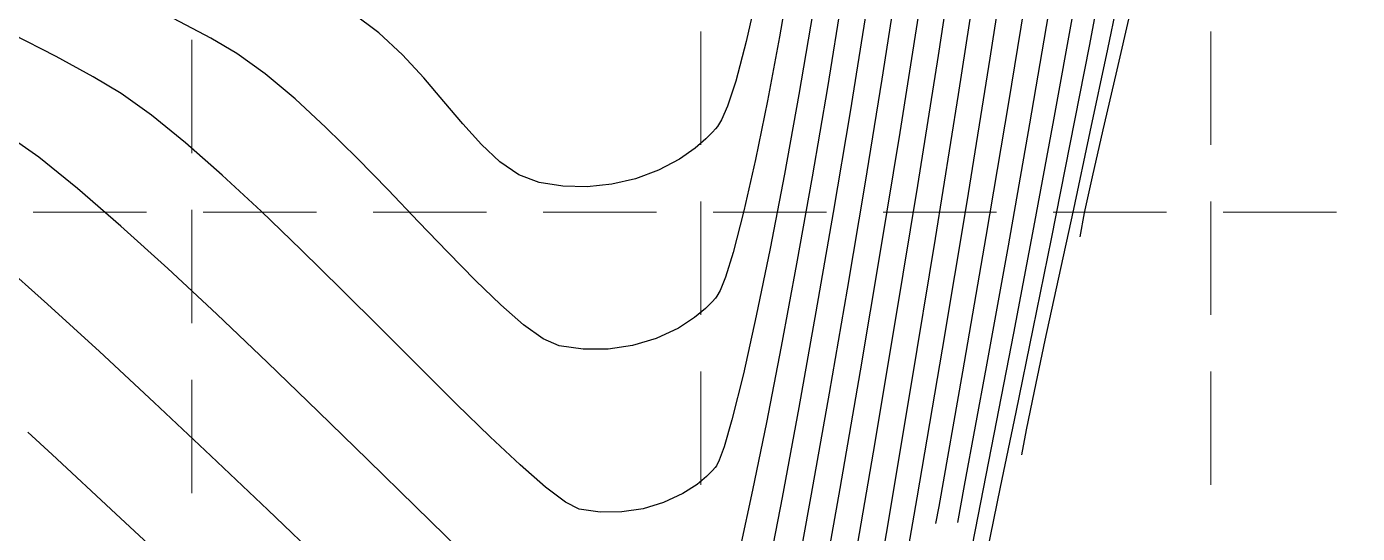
# Model space of a CAD drawing. Header units: inches. Extents: x 2547543 to 2548696, y 7125653 to 7126375.
# Drawn here: x 2548617.76 to 2548664.72, y 7125786.96 to 7125804.85 of the extents above; entities that cross this region are included whole.
import ezdxf

# ---------------------------------------------------------------- set-up
doc = ezdxf.new("R2010")
doc.units = ezdxf.units.IN
doc.header["$MEASUREMENT"] = 0
doc.linetypes.add('HIDDEN', pattern=[0.375, 0.25, -0.125])
for name, color, linetype in [('CONT-MJR', 6, 'Continuous'), ('CONT-MNR', 14, 'Continuous'), ('GRID', 254, 'HIDDEN')]:
    doc.layers.add(name, color=color, linetype=linetype)

msp = doc.modelspace()

# ---------------------------------------------------------------- linework, layer by layer
at = {"layer": 'CONT-MJR', "color": 35, "extrusion": (0.9880213527555906, -0.1543172268381372, 0), "elevation": 1418484.431518575}
msp.add_lwpolyline([(7433749.457760295, 560.0000000000009), (7433745.792647824, 560.0000000000009)], dxfattribs=at)
at = {"layer": 'CONT-MJR', "color": 35, "extrusion": (0.9870322398566426, -0.1605221401663311, 0), "elevation": 1371753.081476242}
msp.add_lwpolyline([(7442516.292936982, 565), (7442511.620037256, 565)], dxfattribs=at)
at = {"layer": 'CONT-MJR', "color": 35}
for points, elevation in [([(2548643.522756966, 7125805.987152311), (2548643.154696888, 7125804.317006741)], 555), ([(2548630.183629326, 7125804.630289936), (2548629.25457532, 7125805.320402841)], 555), ([(2548656.71682917, 7125805.419809837), (2548656.196259325, 7125803.174537037)], 570), ([(2548631.019440462, 7125803.855294898), (2548630.183629326, 7125804.630289936)], 555), ([(2548656.196259325, 7125803.174537037), (2548655.738233333, 7125801.200625551)], 570), ([(2548632.486723403, 7125802.207279747), (2548631.780856049, 7125803.03457306)], 555), ([(2548642.783647217, 7125802.916866189), (2548642.491833885, 7125802.043969684)], 555), ([(2548633.155889847, 7125801.412570293), (2548632.486723403, 7125802.207279747)], 555), ([(2548633.807202699, 7125800.689600024), (2548633.155889847, 7125801.412570293)], 555), ([(2548655.361466117, 7125799.5505899), (2548655.084672604, 7125798.276944601)], 570), ([(2548638.405917852, 7125799.286153208), (2548637.54600287, 7125799.195896674)], 555), ([(2548646.080768784, 7125791.909470344), (2548645.44825286, 7125788.351964789)], 560)]:
    msp.add_lwpolyline(points, dxfattribs=dict(at, elevation=elevation))
at = {"layer": 'CONT-MJR', "color": 35, "extrusion": (0.9666327382187193, -0.2561662534444787, 0), "elevation": 638211.3167009386}
msp.add_lwpolyline([(7540912.107264616, 555), (7540910.658792517, 555)], dxfattribs=at)
at = {"layer": 'CONT-MJR', "color": 35, "extrusion": (0.7330977399774052, 0.6801233003213614, 0), "elevation": 6714820.87589396}
msp.add_lwpolyline([(3490526.242069921, 555), (3490527.361595728, 555)], dxfattribs=at)
at = {"layer": 'CONT-MJR', "color": 35, "extrusion": (0.9870262276170393, -0.1605591043699383, 0), "elevation": 1371469.818300299}
msp.add_lwpolyline([(7442563.075289396, 560.0000000000009), (7442559.327554112, 560.0000000000009)], dxfattribs=at)
at = {"layer": 'CONT-MJR', "color": 35, "extrusion": (0.9861130149277696, -0.1660756508042782, 0), "elevation": 1329837.078468354}
msp.add_lwpolyline([(7450115.373312006, 565.0000000000009), (7450110.574045355, 565.0000000000009)], dxfattribs=at)
at = {"layer": 'CONT-MJR', "color": 35, "extrusion": (0.915765377971985, -0.4017135453377538, 0), "elevation": -528572.6476083561}
msp.add_lwpolyline([(7549387.013342478, 555.0000000000009), (7549386.48476067, 555.0000000000009)], dxfattribs=at)
at = {"layer": 'CONT-MJR', "color": 35, "extrusion": (0.745702695020821, -0.666278838504334, 0), "elevation": -2847241.310036385}
msp.add_lwpolyline([(7011835.471267288, 555), (7011835.30602634, 555)], dxfattribs=at)
at = {"layer": 'CONT-MJR', "color": 35, "extrusion": (0.7919734838391754, -0.6105554855176057, 0), "elevation": -2332240.092932872}
msp.add_lwpolyline([(7199533.143407591, 555), (7199533.033649912, 555)], dxfattribs=at)
at = {"layer": 'CONT-MJR', "color": 35, "extrusion": (0.8608227402998144, -0.5089049123193038, 0), "elevation": -1432426.186972958}
msp.add_lwpolyline([(7431068.601416679, 555), (7431068.331874097, 555)], dxfattribs=at)
at = {"layer": 'CONT-MJR', "color": 35, "extrusion": (0.6543907815334982, -0.7561565347492393, 0), "elevation": -3720413.246899945}
msp.add_lwpolyline([(6590230.509134525, 555), (6590230.010083327, 555)], dxfattribs=at)
at = {"layer": 'CONT-MJR', "color": 35, "extrusion": (0.7120338944693377, -0.7021450940701843, 0), "elevation": -3188626.832040553}
msp.add_lwpolyline([(6863328.373493886, 555), (6863328.042373256, 555)], dxfattribs=at)
at = {"layer": 'CONT-MJR', "color": 35, "extrusion": (0.9749077399582491, -0.2226092957841136, 0), "elevation": 898434.6185238357}
msp.add_lwpolyline([(7514353.202977896, 570), (7514351.510473486, 570)], dxfattribs=at)
at = {"layer": 'CONT-MJR', "color": 35, "extrusion": (0.6842613671516095, 0.7292368486464533, 0), "elevation": 6940328.092251977}
msp.add_lwpolyline([(3017351.541491502, 555), (3017352.435997284, 555)], dxfattribs=at)
at = {"layer": 'CONT-MJR', "color": 35, "extrusion": (0.5718160247450356, -0.8203818829330551, 0), "elevation": -4388523.708718373}
msp.add_lwpolyline([(6165506.140742076, 555), (6165505.469602879, 555)], dxfattribs=at)
at = {"layer": 'CONT-MJR', "color": 35, "extrusion": (0.5664658924677313, 0.8240851853241489, 0), "elevation": 7315980.771149364}
msp.add_lwpolyline([(1936229.983944384, 555), (1936230.799573202, 555)], dxfattribs=at)
at = {"layer": 'CONT-MJR', "color": 35, "extrusion": (0.4645166067502003, -0.8855644087548233, 0), "elevation": -5126469.037435713}
msp.add_lwpolyline([(5567038.103507036, 555.0000000000009), (5567037.254700202, 555.0000000000009)], dxfattribs=at)
at = {"layer": 'CONT-MJR', "color": 35, "extrusion": (-0.3583179913025112, -0.9335996021362335, 0), "elevation": -7565865.50687012}
msp.add_lwpolyline([(-173896.698351495, 555.0000000000005), (-173897.45974427, 555.0000000000005)], dxfattribs=at)
at = {"layer": 'CONT-MJR', "color": 35, "extrusion": (0.2256297573653065, -0.9742131248301231, 0), "elevation": -6366998.524336435}
msp.add_lwpolyline([(4090710.213366276, 555.0000000000009), (4090709.349459918, 555.0000000000009)], dxfattribs=at)
at = {"layer": 'CONT-MJR', "color": 35, "extrusion": (0.3451767994387084, -0.9385376801861764, 0), "elevation": -5808100.176049041}
msp.add_lwpolyline([(4851655.483645365, 555.0000000000005), (4851654.62534387, 555.0000000000005)], dxfattribs=at)
at = {"layer": 'CONT-MJR', "color": 35, "extrusion": (-0.1513002481480975, -0.9884878526872873, 0), "elevation": -7429375.326332216}
msp.add_lwpolyline([(1441161.215349421, 555.0000000000009), (1441160.362426981, 555.0000000000009)], dxfattribs=at)
at = {"layer": 'CONT-MJR', "color": 35, "extrusion": (-0.02060633139412658, -0.9997876670105886, 0), "elevation": -7176804.223527917}
msp.add_lwpolyline([(2401259.806495154, 555.0000000000009), (2401258.94590592, 555.0000000000009)], dxfattribs=at)
at = {"layer": 'CONT-MJR', "color": 35, "extrusion": (0.9861405759240167, -0.1659119179451822, 0), "elevation": 1331069.529287542}
msp.add_lwpolyline([(7449890.785432603, 560.0000000000009), (7449887.018765169, 560.0000000000009)], dxfattribs=at)
at = {"layer": 'CONT-MJR', "color": 35, "extrusion": (0.9829319797735072, -0.1839693538025657, 0), "elevation": 1194226.083800123}
msp.add_lwpolyline([(7473049.436816646, 570), (7473048.577407815, 570)], dxfattribs=at)
at = {"layer": 'CONT-MJR', "color": 35, "extrusion": (0.9853521452532126, -0.1705319613588374, 0), "elevation": 1296143.120397072}
msp.add_lwpolyline([(7456046.353947849, 565.0000000000009), (7456041.505104944, 565.0000000000009)], dxfattribs=at)
at = {"layer": 'CONT-MJR', "color": 35, "extrusion": (0.9853289289053007, -0.1706660536320364, 0), "elevation": 1295123.928730201}
msp.add_lwpolyline([(7456220.000334887, 560.0000000000009), (7456216.278470036, 560.0000000000009)], dxfattribs=at)
at = {"layer": 'CONT-MJR', "color": 35, "extrusion": (0.9847208968938879, -0.1741400448503938, 0), "elevation": 1268823.833895975}
msp.add_lwpolyline([(7460739.105004125, 565), (7460734.283436858, 565)], dxfattribs=at)
at = {"layer": 'CONT-MJR', "color": 35, "extrusion": (0.6763597446629247, 0.7365714465002722, 0), "elevation": 6972436.324705077}
msp.add_lwpolyline([(2942357.597482331, 560), (2942358.764517956, 560)], dxfattribs=at)
at = {"layer": 'CONT-MJR', "color": 35, "extrusion": (-0.680194818193439, -0.7330313835728962, 0), "elevation": -6956984.720573293}
msp.add_lwpolyline([(-2978704.724285417, 560), (-2978707.795544673, 560)], dxfattribs=at)
at = {"layer": 'CONT-MJR', "color": 35, "extrusion": (0.983797993534613, -0.1792805285502854, 0), "elevation": 1229837.176144573}
msp.add_lwpolyline([(7467258.786065329, 560), (7467255.345118131, 560)], dxfattribs=at)
at = {"layer": 'CONT-MJR', "color": 35, "extrusion": (-0.6828990376177705, -0.7305127681435301, 0), "elevation": -6945929.63201772}
msp.add_lwpolyline([(-3004390.255728221, 560), (-3004393.413624239, 560)], dxfattribs=at)
at = {"layer": 'CONT-MJR', "color": 35, "extrusion": (0.9841994987035754, -0.1770631151641438, 0), "elevation": 1246665.793307605}
msp.add_lwpolyline([(7464468.793511651, 565.0000000000005), (7464468.177101228, 565.0000000000005)], dxfattribs=at)
at = {"layer": 'CONT-MNR', "color": 35, "extrusion": (0.9882315887338741, -0.152965117031705, 0), "elevation": 1428658.768002612}
msp.add_lwpolyline([(7431804.059106302, 564), (7431799.156107483, 564)], dxfattribs=at)
at = {"layer": 'CONT-MNR', "color": 35, "extrusion": (0.9886045660311409, -0.150535749981125, 0), "elevation": 1446918.732693667}
msp.add_lwpolyline([(7428269.595891805, 562.0000000000009), (7428265.132044644, 562.0000000000009)], dxfattribs=at)
at = {"layer": 'CONT-MNR', "color": 35, "extrusion": (0.9825624634383415, -0.1859327981878882, 0), "elevation": 1179292.276120251}
msp.add_lwpolyline([(7475429.868933516, 568.0000000000009), (7475426.288795105, 568.0000000000009)], dxfattribs=at)
at = {"layer": 'CONT-MNR', "color": 35, "extrusion": (0.9854742420054902, -0.1698249638413179, 0), "elevation": 1301483.846199836}
msp.add_lwpolyline([(7455122.626084364, 556.0000000000005), (7455120.209853195, 556.0000000000005)], dxfattribs=at)
at = {"layer": 'CONT-MNR', "color": 35, "extrusion": (0.988402151061911, -0.1518591050157591, 0), "elevation": 1436973.787738271}
msp.add_lwpolyline([(7430199.207050465, 563), (7430194.270611422, 563)], dxfattribs=at)
at = {"layer": 'CONT-MNR', "color": 35, "extrusion": (0.979219126216273, -0.202805085863838, 0), "elevation": 1050543.304650938}
msp.add_lwpolyline([(7494607.132016574, 569), (7494603.998099935, 569)], dxfattribs=at)
at = {"layer": 'CONT-MNR', "color": 35, "extrusion": (0.9870370951472992, -0.160492282690419, 0), "elevation": 1371971.820221965}
msp.add_lwpolyline([(7442472.82397519, 558), (7442469.614003939, 558)], dxfattribs=at)
at = {"layer": 'CONT-MNR', "color": 35}
for points, elevation in [([(2548653.882452497, 7125805.680327078), (2548653.152765329, 7125801.414879976)], 566), ([(2548645.504219031, 7125805.343591389), (2548645.010017001, 7125802.44693514)], 557), ([(2548647.388803696, 7125805.375513187), (2548646.821072292, 7125801.841612843)], 559), ([(2548649.219795826, 7125805.218729516), (2548648.572001848, 7125801.111400252)], 561), ([(2548654.690595116, 7125805.385857986), (2548653.998781251, 7125801.555571072)], 567), ([(2548618.805678801, 7125803.789304465), (2548617.235679715, 7125804.59677122)], 557), ([(2548625.174850958, 7125803.903054049), (2548624.263334699, 7125804.437290729)], 556), ([(2548644.326887169, 7125804.490743939), (2548643.904161331, 7125802.22663263)], 556), ([(2548655.904182768, 7125804.053252991), (2548655.284399107, 7125801.128377791)], 569), ([(2548651.751731908, 7125803.731545271), (2548650.935480749, 7125798.666865561)], 564), ([(2548627.234832348, 7125802.294411835), (2548626.180022243, 7125803.179231921)], 556), ([(2548643.904161331, 7125802.22663263), (2548643.482276446, 7125800.153865154)], 556), ([(2548646.821072292, 7125801.841612843), (2548646.22512471, 7125798.287747335)], 559), ([(2548653.998781251, 7125801.555571072), (2548653.292449787, 7125797.752131311)], 567), ([(2548648.572001848, 7125801.111400252), (2548647.885527346, 7125796.915184617)], 561), ([(2548624.662762891, 7125799.603992626), (2548623.363756675, 7125800.748080777)], 557), ([(2548630.516931362, 7125799.082630897), (2548629.42130333, 7125800.205244616)], 556), ([(2548626.032854027, 7125798.332293855), (2548624.662762891, 7125799.603992626)], 557), ([(2548650.935480749, 7125798.666865561), (2548650.07111816, 7125793.466445221)], 564), ([(2548627.444998186, 7125796.974914455), (2548626.032854027, 7125798.332293855)], 557), ([(2548643.074462933, 7125798.346763078), (2548642.693951213, 7125796.879647963)], 556), ([(2548654.697752069, 7125798.4033026), (2548654.161587707, 7125795.933911509)], 569), ([(2548653.292449787, 7125797.752131311), (2548652.58657481, 7125794.033713894)], 567), ([(2548652.393393244, 7125797.111153226), (2548651.620372637, 7125792.835775753)], 566), ([(2548642.693951213, 7125796.879647963), (2548642.418089971, 7125796.000690576)], 556), ([(2548647.885527346, 7125796.915184617), (2548647.175227503, 7125792.701694083)], 561), ([(2548642.067754833, 7125795.262664877), (2548641.956051775, 7125795.138240981)], 556), ([(2548642.120062137, 7125795.332842334), (2548642.067754833, 7125795.262664877)], 556), ([(2548620.329054306, 7125793.378498536), (2548618.493923907, 7125795.053763869)], 559), ([(2548626.256483481, 7125792.994604951), (2548624.474919479, 7125794.693473293)], 558), ([(2548635.29834008, 7125794.323929478), (2548634.495010603, 7125795.025531784)], 556), ([(2548636.549455685, 7125793.581998786), (2548635.989160582, 7125793.829129577)], 556), ([(2548653.267936892, 7125794.183365621), (2548652.664929414, 7125791.244138639)], 568), ([(2548622.262855589, 7125791.580790021), (2548620.329054306, 7125793.378498536)], 559), ([(2548629.800931184, 7125789.553926842), (2548628.044668252, 7125791.265549871)], 558), ([(2548642.651659464, 7125790.970860387), (2548642.376066126, 7125790.022537017)], 557), ([(2548652.664929414, 7125791.244138639), (2548652.117844183, 7125788.593541982)], 568), ([(2548653.029451188, 7125790.618683798), (2548652.868678042, 7125789.730870063)], 569), ([(2548642.376066126, 7125790.022537017), (2548642.202157212, 7125789.544053397)], 557), ([(2548636.068812503, 7125788.596320216), (2548635.175190328, 7125789.379424293)], 557), ([(2548641.962959394, 7125789.176057268), (2548641.756178612, 7125788.970189202)], 557), ([(2548642.103754505, 7125789.34554846), (2548642.060198951, 7125789.284370547)], 557), ([(2548636.772232518, 7125788.062975432), (2548636.068812503, 7125788.596320216)], 557), ([(2548641.417709918, 7125788.688742196), (2548640.920474897, 7125788.365827151)], 557), ([(2548652.117844183, 7125788.593541982), (2548651.642784331, 7125786.289179517)], 568), ([(2548640.920474897, 7125788.365827151), (2548640.239833352, 7125788.049066581)], 557), ([(2548628.258501388, 7125785.892698251), (2548626.267357466, 7125787.793920592)], 559), ([(2548638.000455377, 7125787.714714697), (2548637.256418474, 7125787.821319933)], 557), ([(2548638.759351531, 7125787.719686576), (2548638.000455377, 7125787.714714697)], 557), ([(2548639.512634876, 7125787.832411796), (2548638.759351531, 7125787.719686576)], 557), ([(2548640.239833352, 7125788.049066581), (2548639.512634876, 7125787.832411796)], 557)]:
    msp.add_lwpolyline(points, dxfattribs=dict(at, elevation=elevation))
at = {"layer": 'CONT-MNR', "color": 35, "extrusion": (0.4665537178275846, 0.8844928650821661, 0), "elevation": 7491793.308158885}
msp.add_lwpolyline([(1070330.576035457, 556.0000000000009), (1070332.071478037, 556.0000000000009)], dxfattribs=at)
at = {"layer": 'CONT-MNR', "color": 35, "extrusion": (0.9815368504896325, -0.1912731322765766, 0), "elevation": 1138624.167444734}
msp.add_lwpolyline([(7481728.642301631, 568.0000000000005), (7481725.117732221, 568.0000000000005)], dxfattribs=at)
at = {"layer": 'CONT-MNR', "color": 35, "extrusion": (0.4791168959690472, 0.8777511036717558, 0), "elevation": 7475768.471795543}
msp.add_lwpolyline([(1177038.541916398, 557.0000000000009), (1177040.02329287, 557.0000000000009)], dxfattribs=at)
at = {"layer": 'CONT-MNR', "color": 35, "extrusion": (0.5843572573218505, 0.811496516206499, 0), "elevation": 7271872.65961636}
msp.add_lwpolyline([(2095813.535830561, 556), (2095814.774494271, 556)], dxfattribs=at)
at = {"layer": 'CONT-MNR', "color": 35, "extrusion": (0.9876112007504246, -0.1569207320665582, 0), "elevation": 1398888.862539009}
msp.add_lwpolyline([(7437459.690057781, 562), (7437455.038790345, 562)], dxfattribs=at)
at = {"layer": 'CONT-MNR', "color": 35, "extrusion": (-0.5147162084004206, -0.8573606153829874, 0), "elevation": -7421198.990974771}
msp.add_lwpolyline([(-1482678.6867567, 557), (-1482679.840492882, 557)], dxfattribs=at)
at = {"layer": 'CONT-MNR', "color": 35, "extrusion": (0.985730786698214, -0.1683294868860478, 0), "elevation": 1312796.131583601}
msp.add_lwpolyline([(7453135.376990966, 558), (7453132.177171044, 558)], dxfattribs=at)
at = {"layer": 'CONT-MNR', "color": 35, "extrusion": (-0.580722287139553, -0.8141017290360011, 0), "elevation": -7281169.195795711}
msp.add_lwpolyline([(-2063274.162989756, 557), (-2063275.477003279, 557)], dxfattribs=at)
at = {"layer": 'CONT-MNR', "color": 35, "extrusion": (-0.6790424451142784, -0.7340990108515487, 0), "elevation": -6961670.485076823}
msp.add_lwpolyline([(-2967776.001324964, 556), (-2967777.481278604, 556)], dxfattribs=at)
at = {"layer": 'CONT-MNR', "color": 35, "extrusion": (0.9839704830012388, -0.1783314009991204, 0), "elevation": 1237037.127900223}
msp.add_lwpolyline([(7466082.710767928, 557.0000000000009), (7466079.861739488, 557.0000000000009)], dxfattribs=at)
at = {"layer": 'CONT-MNR', "color": 35, "extrusion": (0.9874695165498224, -0.1578098662468858, 0), "elevation": 1392192.8792574}
msp.add_lwpolyline([(7438714.912712991, 563), (7438709.768125192, 563)], dxfattribs=at)
at = {"layer": 'CONT-MNR', "color": 35, "extrusion": (-0.6307680123216489, -0.7759714650886309, 0), "elevation": -7137008.139731217}
msp.add_lwpolyline([(-2517068.168533649, 557.0000000000009), (-2517069.713551026, 557.0000000000009)], dxfattribs=at)
at = {"layer": 'CONT-MNR', "color": 35, "extrusion": (-0.7019661280979215, -0.7122103305928752, 0), "elevation": -6864120.046744794}
msp.add_lwpolyline([(-3186910.176969765, 556), (-3186911.721511359, 556)], dxfattribs=at)
at = {"layer": 'CONT-MNR', "color": 35, "extrusion": (0.9847878311922825, -0.1737611220486349, 0), "elevation": 1271695.361427847}
msp.add_lwpolyline([(7460259.352403844, 566.0000000000009), (7460254.982196767, 566.0000000000009)], dxfattribs=at)
at = {"layer": 'CONT-MNR', "color": 35, "extrusion": (-0.5801820568979006, -0.8144868205525007, 0), "elevation": -7282532.918296325}
msp.add_lwpolyline([(-2058445.514321824, 558.0000000000009), (-2058446.951203341, 558.0000000000009)], dxfattribs=at)
at = {"layer": 'CONT-MNR', "color": 35, "extrusion": (0.97760335531235, -0.2104558853585123, 0), "elevation": 991907.1722016844}
msp.add_lwpolyline([(7502586.596742524, 569), (7502583.809236551, 569)], dxfattribs=at)
at = {"layer": 'CONT-MNR', "color": 35, "extrusion": (0.980704153881057, -0.1954977303204314, 0), "elevation": 1106398.26773509}
msp.add_lwpolyline([(7486558.528799949, 568), (7486555.119335411, 568)], dxfattribs=at)
at = {"layer": 'CONT-MNR', "color": 35, "extrusion": (-0.626846589579529, -0.7791427039589818, 0), "elevation": -7149607.880599512}
msp.add_lwpolyline([(-2481044.5526656, 558), (-2481046.310565472, 558)], dxfattribs=at)
at = {"layer": 'CONT-MNR', "color": 35, "extrusion": (0.9754690366129474, -0.220136681653486, 0), "elevation": 917472.8023282972}
msp.add_lwpolyline([(7512047.330093356, 556.0000000000005), (7512045.477546522, 556.0000000000005)], dxfattribs=at)
at = {"layer": 'CONT-MNR', "color": 35, "extrusion": (0.9819926576138682, -0.1889190842462775, 0), "elevation": 1156550.644592012}
msp.add_lwpolyline([(7478970.514995319, 557.0000000000005), (7478967.837098031, 557.0000000000005)], dxfattribs=at)
at = {"layer": 'CONT-MNR', "color": 35, "extrusion": (0.9844500029682405, -0.1756649983799605, 0), "elevation": 1257260.483454303}
msp.add_lwpolyline([(7462701.187253013, 558.0000000000009), (7462698.069502541, 558.0000000000009)], dxfattribs=at)
at = {"layer": 'CONT-MNR', "color": 35, "extrusion": (0.6538595552297651, 0.7566159409070983, 0), "elevation": 7057932.464485236}
msp.add_lwpolyline([(2730943.645951464, 558), (2730945.668702999, 558)], dxfattribs=at)
at = {"layer": 'CONT-MNR', "color": 35, "extrusion": (0.7220754614830573, 0.6918143016185989, 0), "elevation": 6770033.272487762}
msp.add_lwpolyline([(3382184.068586508, 556), (3382185.619871532, 556)], dxfattribs=at)
at = {"layer": 'CONT-MNR', "color": 35, "extrusion": (0.9867742517121388, -0.1621005125159952, 0), "elevation": 1359845.69746886}
msp.add_lwpolyline([(7444692.55126355, 562.0000000000005), (7444687.794737726, 562.0000000000005)], dxfattribs=at)
at = {"layer": 'CONT-MNR', "color": 35, "extrusion": (0.7217150558936272, 0.6921902759331849, 0), "elevation": 6771793.848422106}
msp.add_lwpolyline([(3378656.179142023, 556), (3378657.671156446, 556)], dxfattribs=at)
at = {"layer": 'CONT-MNR', "color": 35, "extrusion": (0.9851962040818493, -0.1714305674689176, 0), "elevation": 1289336.942402832}
msp.add_lwpolyline([(7457225.29279226, 559.0000000000005), (7457221.73860833, 559.0000000000005)], dxfattribs=at)
at = {"layer": 'CONT-MNR', "color": 35, "extrusion": (0.6709980242562796, 0.7414591367325438, 0), "elevation": 6993607.606028668}
msp.add_lwpolyline([(2891695.632747292, 558), (2891697.861723324, 558)], dxfattribs=at)
at = {"layer": 'CONT-MNR', "color": 35, "extrusion": (0.9795699881950849, -0.2011035510066425, 0), "elevation": 1063552.085866469}
msp.add_lwpolyline([(7492758.25464175, 557), (7492755.829492927, 557)], dxfattribs=at)
at = {"layer": 'CONT-MNR', "color": 35, "extrusion": (0.9866933813905032, -0.1625920389200381, 0), "elevation": 1356137.989080879}
msp.add_lwpolyline([(7445367.269787829, 563.0000000000009), (7445362.008505384, 563.0000000000009)], dxfattribs=at)
at = {"layer": 'CONT-MNR', "color": 35, "extrusion": (0.9800554764225106, -0.1987240879567594, 0), "elevation": 1081754.642686765}
msp.add_lwpolyline([(7490155.644225297, 568), (7490152.409455922, 568)], dxfattribs=at)
at = {"layer": 'CONT-MNR', "color": 35, "extrusion": (-0.6645340295003747, -0.7472580033937377, 0), "elevation": -7018451.101894991}
msp.add_lwpolyline([(-2830857.733289611, 559), (-2830860.003832274, 559)], dxfattribs=at)
at = {"layer": 'CONT-MNR', "color": 35, "extrusion": (-0.7010680873390991, -0.713094339421298, 0), "elevation": -6868126.85488172}
msp.add_lwpolyline([(-3178255.05308319, 557), (-3178257.051648043, 557)], dxfattribs=at)
at = {"layer": 'CONT-MNR', "color": 35, "extrusion": (0.7136579271057951, 0.7004943704834891, 0), "elevation": 6810432.478231531}
msp.add_lwpolyline([(3300077.238771491, 556), (3300078.629643719, 556)], dxfattribs=at)
at = {"layer": 'CONT-MNR', "color": 35, "extrusion": (-0.6824132403519314, -0.7309665993685193, 0), "elevation": -6947933.001256459}
msp.add_lwpolyline([(-2999777.281356439, 558.0000000000009), (-2999779.656842032, 558.0000000000009)], dxfattribs=at)
at = {"layer": 'CONT-MNR', "color": 35, "extrusion": (0.9831141951584811, -0.182993112651521, 0), "elevation": 1201637.332800067}
msp.add_lwpolyline([(7471856.13621099, 558.0000000000009), (7471853.172479942, 558.0000000000009)], dxfattribs=at)
at = {"layer": 'CONT-MNR', "color": 35, "extrusion": (-0.6948744153156282, -0.7191311055292796, 0), "elevation": -6895361.759059448}
msp.add_lwpolyline([(-3118730.310038378, 556), (-3118731.558520088, 556)], dxfattribs=at)
at = {"layer": 'CONT-MNR', "color": 35, "extrusion": (0.9278730458468935, -0.3728962466837244, 0), "elevation": -292365.9800436771}
msp.add_lwpolyline([(7562213.231089059, 556.0000000000009), (7562212.732834023, 556.0000000000009)], dxfattribs=at)
at = {"layer": 'CONT-MNR', "color": 35, "extrusion": (0.9772474091934236, -0.2121025724142488, 0), "elevation": 979266.0282599994}
msp.add_lwpolyline([(7504241.71872309, 569.0000000000009), (7504239.510661064, 569.0000000000009)], dxfattribs=at)
at = {"layer": 'CONT-MNR', "color": 35, "extrusion": (-0.7055451070343238, -0.7086650139099041, 0), "elevation": -6847974.648405319}
msp.add_lwpolyline([(-3221444.098621365, 557), (-3221446.087084859, 557)], dxfattribs=at)
at = {"layer": 'CONT-MNR', "color": 35, "extrusion": (0.7055410408839957, -0.708669062135725, 0), "elevation": -3251659.059075153}
msp.add_lwpolyline([(6833684.62367563, 556.0000000000009), (6833684.288487379, 556.0000000000009)], dxfattribs=at)
at = {"layer": 'CONT-MNR', "color": 35, "extrusion": (0.8776752512459357, -0.4792558328809192, 0), "elevation": -1178198.864118811}
msp.add_lwpolyline([(7475586.045221674, 556.0000000000005), (7475585.811045283, 556.0000000000005)], dxfattribs=at)
at = {"layer": 'CONT-MNR', "color": 35, "extrusion": (0.639365901973915, -0.7689026228288482, 0), "elevation": -3849527.778531284}
msp.add_lwpolyline([(6515647.586656354, 556.0000000000005), (6515647.080983953, 556.0000000000005)], dxfattribs=at)
at = {"layer": 'CONT-MNR', "color": 35, "extrusion": (0.9841876794688585, -0.1771287994136004, 0), "elevation": 1246162.139087619}
msp.add_lwpolyline([(7464557.973043144, 559), (7464554.541777517, 559)], dxfattribs=at)
at = {"layer": 'CONT-MNR', "color": 35, "extrusion": (-0.582294903224134, -0.8129776415616831, 0), "elevation": -7277168.808122365}
msp.add_lwpolyline([(-2077329.352461141, 556), (-2077330.202202224, 556)], dxfattribs=at)
at = {"layer": 'CONT-MNR', "color": 35, "extrusion": (0.4219312621312385, -0.9066278233301359, 0), "elevation": -5385092.079884989}
msp.add_lwpolyline([(5317263.966992306, 556), (5317263.104586844, 556)], dxfattribs=at)
at = {"layer": 'CONT-MNR', "color": 35, "extrusion": (0.544647157370056, -0.8386652931704742, 0), "elevation": -4588046.343824118}
msp.add_lwpolyline([(6018500.789111923, 556), (6018500.10803663, 556)], dxfattribs=at)
at = {"layer": 'CONT-MNR', "color": 35, "extrusion": (0.976198763913537, -0.2168777843249105, 0), "elevation": 942556.0897836094}
msp.add_lwpolyline([(7508936.074928521, 557.0000000000005), (7508933.98401983, 557.0000000000005)], dxfattribs=at)
at = {"layer": 'CONT-MNR', "color": 35, "extrusion": (0.9860542500530074, -0.1664242048273059, 0), "elevation": 1327200.923293243}
msp.add_lwpolyline([(7450576.782454566, 562.0000000000005), (7450572.002900236, 562.0000000000005)], dxfattribs=at)
at = {"layer": 'CONT-MNR', "color": 35, "extrusion": (-0.7067772623555403, -0.7074361465299944, 0), "elevation": -6842358.300753307}
msp.add_lwpolyline([(-3233354.184193254, 557), (-3233356.112440553, 557)], dxfattribs=at)
at = {"layer": 'CONT-MNR', "color": 35, "extrusion": (0.2855279979883732, -0.9583703680544132, 0), "elevation": -6101441.598471353}
msp.add_lwpolyline([(4477154.682684523, 556.0000000000005), (4477153.811035455, 556.0000000000005)], dxfattribs=at)
at = {"layer": 'CONT-MNR', "color": 35, "extrusion": (0.9818583419247309, -0.1896159180892216, 0), "elevation": 1151251.824979163}
msp.add_lwpolyline([(7479785.414933315, 567.0000000000009), (7479781.7736546, 567.0000000000009)], dxfattribs=at)
at = {"layer": 'CONT-MNR', "color": 35, "extrusion": (0.9778572097950321, -0.2092732119786826, 0), "elevation": 1000981.637797504}
msp.add_lwpolyline([(7501373.764069013, 569), (7501371.933156908, 569)], dxfattribs=at)
at = {"layer": 'CONT-MNR', "color": 35, "extrusion": (-0.1418310709681755, -0.9898908764646841, 0), "elevation": -7415233.905709133}
msp.add_lwpolyline([(1512213.995931767, 556.0000000000009), (1512213.132497577, 556.0000000000009)], dxfattribs=at)
at = {"layer": 'CONT-MNR', "color": 35, "extrusion": (0.006551321082172849, -0.9999785398657705, 0), "elevation": -7108943.597096159}
msp.add_lwpolyline([(2595266.942772957, 556), (2595266.070979189, 556)], dxfattribs=at)
at = {"layer": 'CONT-MNR', "color": 35, "extrusion": (0.1479972516634757, -0.9889877721691295, 0), "elevation": -6670131.143810427}
msp.add_lwpolyline([(3575170.81432428, 556.0000000000009), (3575169.939361597, 556.0000000000009)], dxfattribs=at)
at = {"layer": 'CONT-MNR', "color": 35, "extrusion": (0.9816112724877526, -0.190890831956318, 0), "elevation": 1141529.399990626}
msp.add_lwpolyline([(7481272.13377741, 558.0000000000009), (7481269.396022768, 558.0000000000009)], dxfattribs=at)
at = {"layer": 'CONT-MNR', "color": 35, "extrusion": (0.9858125967937735, -0.1678497065910964, 0), "elevation": 1316429.002356048}
msp.add_lwpolyline([(7452487.128013029, 564.0000000000009), (7452481.79990075, 564.0000000000009)], dxfattribs=at)
at = {"layer": 'CONT-MNR', "color": 35, "extrusion": (-0.6951211117251475, -0.7188926484768051, 0), "elevation": -6894284.115167718}
msp.add_lwpolyline([(-3121097.981416553, 558.0000000000009), (-3121100.468832126, 558.0000000000009)], dxfattribs=at)
at = {"layer": 'CONT-MNR', "color": 35, "extrusion": (0.7045620875843636, 0.7096423498768685, 0), "elevation": 6852433.584177885}
msp.add_lwpolyline([(3211944.690209053, 557.0000000000009), (3211946.508078675, 557.0000000000009)], dxfattribs=at)
at = {"layer": 'CONT-MNR', "color": 35, "extrusion": (0.983429743480633, -0.181289656730925, 0), "elevation": 1214587.272111092}
msp.add_lwpolyline([(7469760.797967156, 566), (7469756.54713042, 566)], dxfattribs=at)
at = {"layer": 'CONT-MNR', "color": 35, "extrusion": (0.970614006802002, -0.2406417457544788, 0), "elevation": 758985.4769243253}
msp.add_lwpolyline([(7529704.018391034, 557), (7529702.342859987, 557)], dxfattribs=at)
at = {"layer": 'CONT-MNR', "color": 35, "extrusion": (0.9853737298194726, -0.1704071963904726, 0), "elevation": 1297083.616692407}
msp.add_lwpolyline([(7455876.752107693, 561), (7455872.531217856, 561)], dxfattribs=at)
at = {"layer": 'CONT-MNR', "color": 35, "extrusion": (0.986035823401166, -0.1665333449180213, 0), "elevation": 1326377.177149968}
msp.add_lwpolyline([(7450721.392392771, 563.0000000000009), (7450716.105937986, 563.0000000000009)], dxfattribs=at)
at = {"layer": 'CONT-MNR', "color": 35, "extrusion": (0.9795712689123325, -0.2010973125665356, 0), "elevation": 1063609.938747618}
msp.add_lwpolyline([(7492748.428778274, 569.0000000000009), (7492747.033234874, 569.0000000000009)], dxfattribs=at)
at = {"layer": 'CONT-MNR', "color": 35, "extrusion": (-0.6855014453703551, -0.7280712660139488, 0), "elevation": -6935168.342467899}
msp.add_lwpolyline([(-3029159.053581988, 559), (-3029161.790530862, 559)], dxfattribs=at)
at = {"layer": 'CONT-MNR', "color": 35, "extrusion": (0.697968717994133, 0.7161282487806403, 0), "elevation": 6881846.668752411}
msp.add_lwpolyline([(3148429.880070354, 557.0000000000009), (3148431.537498062, 557.0000000000009)], dxfattribs=at)
at = {"layer": 'CONT-MNR', "color": 35, "extrusion": (0.9831453185815077, -0.1828258257229151, 0), "elevation": 1202909.710082755}
msp.add_lwpolyline([(7471646.593185155, 559), (7471643.358477142, 559)], dxfattribs=at)
at = {"layer": 'CONT-MNR', "color": 35, "extrusion": (0.9797523404732023, -0.2002132646386904, 0), "elevation": 1070361.938575562}
msp.add_lwpolyline([(7491782.596108791, 558.0000000000005), (7491780.156263923, 558.0000000000005)], dxfattribs=at)
at = {"layer": 'CONT-MNR', "color": 35, "extrusion": (0.9813959863200288, -0.1919945781394311, 0), "elevation": 1133123.608400768}
msp.add_lwpolyline([(7482549.5009454, 567.0000000000009), (7482546.063141289, 567.0000000000009)], dxfattribs=at)
at = {"layer": 'CONT-MNR', "color": 35, "extrusion": (-0.6847003313335774, -0.7288247088784033, 0), "elevation": -6938502.718888959}
msp.add_lwpolyline([(-3021522.059509753, 557), (-3021523.506760957, 557)], dxfattribs=at)
at = {"layer": 'CONT-MNR', "color": 35, "extrusion": (0.6886489311440163, 0.7250949245679521, 0), "elevation": 6921981.317821372}
msp.add_lwpolyline([(3059170.176761031, 559.0000000000009), (3059172.951305408, 559.0000000000009)], dxfattribs=at)
at = {"layer": 'CONT-MNR', "color": 35, "extrusion": (-0.6987348158280143, -0.7153807777329433, 0), "elevation": -6878469.247616908}
msp.add_lwpolyline([(-3155794.125943601, 558), (-3155796.482448754, 558)], dxfattribs=at)
at = {"layer": 'CONT-MNR', "color": 35, "extrusion": (0.8959560936190194, -0.444142632841013, 0), "elevation": -881395.4176894859}
msp.add_lwpolyline([(7516355.221677157, 557.0000000000005), (7516355.000120611, 557.0000000000005)], dxfattribs=at)
at = {"layer": 'CONT-MNR', "color": 35, "extrusion": (0.9854212942368373, -0.1701319278224893, 0), "elevation": 1299167.287137771}
msp.add_lwpolyline([(7455511.372214681, 562.0000000000009), (7455506.65190693, 562.0000000000009)], dxfattribs=at)
at = {"layer": 'CONT-MNR', "color": 35, "extrusion": (0.7441216125299699, -0.6680441795014738, 0), "elevation": -2863842.416180767}
msp.add_lwpolyline([(7005059.306783144, 557), (7005059.161224573, 557)], dxfattribs=at)
at = {"layer": 'CONT-MNR', "color": 35, "extrusion": (-0.6393658993105905, 0.7689026250434836, 0), "elevation": 3849523.216224718}
msp.add_lwpolyline([(-6515643.809843674, 557), (-6515643.369646592, 557)], dxfattribs=at)
at = {"layer": 'CONT-MNR', "color": 35, "extrusion": (0.9829303978809025, -0.1839778055138471, 0), "elevation": 1194159.434422716}
msp.add_lwpolyline([(7473049.46860057, 566.0000000000009), (7473048.136455812, 566.0000000000009)], dxfattribs=at)
at = {"layer": 'CONT-MNR', "color": 35, "extrusion": (0.977152523489249, -0.2125392806955761, 0), "elevation": 975903.3489606772}
msp.add_lwpolyline([(7504669.029532782, 558), (7504666.959451891, 558)], dxfattribs=at)
at = {"layer": 'CONT-MNR', "color": 35, "extrusion": (0.9819873890256093, -0.188946468066134, 0), "elevation": 1156344.158222109}
msp.add_lwpolyline([(7478991.538612181, 559), (7478988.574109183, 559)], dxfattribs=at)
at = {"layer": 'CONT-MNR', "color": 35, "extrusion": (0.9847148402921101, -0.1741742900329561, 0), "elevation": 1268560.827517343}
msp.add_lwpolyline([(7460778.413634154, 561.0000000000009), (7460774.317823114, 561.0000000000009)], dxfattribs=at)
at = {"layer": 'CONT-MNR', "color": 35, "extrusion": (0.9852711636265659, -0.1709992225887384, 0), "elevation": 1292606.295184587}
msp.add_lwpolyline([(7456650.67317393, 564), (7456645.374146116, 564)], dxfattribs=at)
at = {"layer": 'CONT-MNR', "color": 35, "extrusion": (-0.6972912341749863, -0.7167879287088508, 0), "elevation": -6884817.149370279}
msp.add_lwpolyline([(-3141918.960171514, 558), (-3141921.159973397, 558)], dxfattribs=at)
at = {"layer": 'CONT-MNR', "color": 35, "extrusion": (-0.4465667272403943, -0.8947503328425217, 0), "elevation": -7513937.623412933}
msp.add_lwpolyline([(-901745.71290102, 557), (-901746.254041871, 557)], dxfattribs=at)
at = {"layer": 'CONT-MNR', "color": 35, "extrusion": (0.9854691118276037, -0.1698547309724223, 0), "elevation": 1301265.339338108}
msp.add_lwpolyline([(7455142.884209885, 563), (7455137.664150476, 563)], dxfattribs=at)
at = {"layer": 'CONT-MNR', "color": 35, "extrusion": (0.981074226671823, -0.1936320266905369, 0), "elevation": 1120635.445538401}
msp.add_lwpolyline([(7484426.557669557, 567.0000000000009), (7484423.383292779, 567.0000000000009)], dxfattribs=at)
at = {"layer": 'GRID', "color": 252, "linetype": 'HIDDEN', "lineweight": 0, "ltscale": 16}
for p, q in [((2548623.583313587, 7126356.376313465), (2548623.583313587, 7125726.296813901)), ((2548641.551408239, 7126356.672056636), (2548641.551408239, 7125726.296813901)), ((2548659.551408239, 7126356.672056636), (2548659.551408239, 7125726.296813901)), ((2547561.986892405, 7125798.2968139), (2548677.986892388, 7125798.2968139))]:
    msp.add_line(p, q, dxfattribs=at)

doc.saveas('drawing.dxf')
